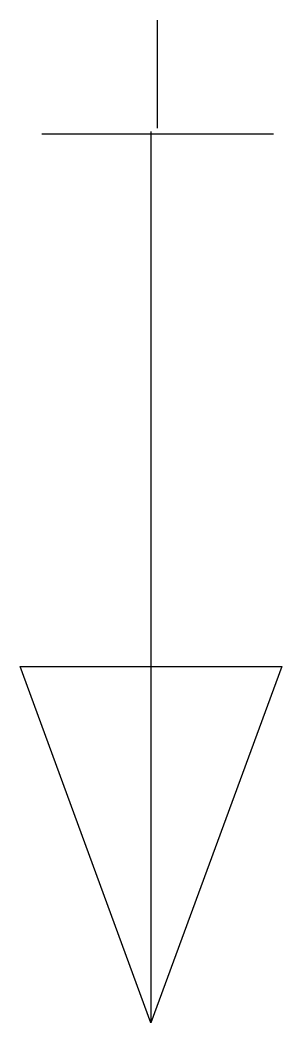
# Model space of a CAD drawing. Extents: x 7.67 to 9.26, y -5.42 to 0.66.
import ezdxf

# ---------------------------------------------------------------- set-up
doc = ezdxf.new("R2010")
doc.units = 0
doc.layers.add('DEFAULT_1_2_778', color=1, linetype='CONTINUOUS')
doc.layers.add('DEFAULT_255_2_778', color=255, linetype='CONTINUOUS')

msp = doc.modelspace()

# ---------------------------------------------------------------- linework, layer by layer
at = {"layer": 'DEFAULT_1_2_778'}
for p, q in [((8.5067, 0.006), (8.5067, 0.6614)), ((7.8053, -0.0286), (9.2084, -0.0286))]:
    msp.add_line(p, q, dxfattribs=at)
at = {"layer": 'DEFAULT_255_2_778'}
for p, q in [((8.4666, -0.0148), (8.4666, -5.4239)), ((8.4666, -5.4239), (7.673, -3.2602)), ((7.673, -3.2602), (9.2605, -3.2602)), ((9.2605, -3.2602), (8.4666, -5.4239))]:
    msp.add_line(p, q, dxfattribs=at)

doc.saveas('drawing.dxf')
